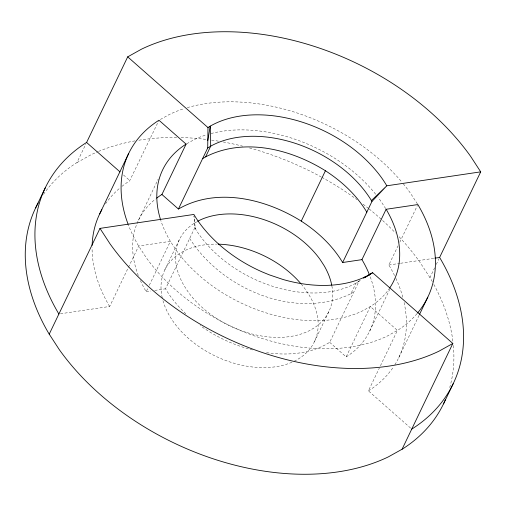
<?xml version="1.0" encoding="UTF-8"?>
<svg xmlns="http://www.w3.org/2000/svg" width="506" height="506" viewBox="0 0 506 506"><rect width="100%" height="100%" fill="white"/><g stroke="black" fill="none" stroke-linecap="round" stroke-linejoin="round"><path stroke-width="0.38" stroke-dasharray="2.53 1.9" d="M43.516 194.317A226.252 152.002 25.6 0 1 76.393 162.932L76.931 162.622L85.931 143.862M121.952 186.353A165.917 111.465 25.6 0 1 129.58 180.908L158.644 120.959M138.524 220.135L158.27 178.991M60.454 313.777L109.663 306.465L128.094 268.072M128.435 267.364L138.669 246.03L170.395 241.318L176.075 250.072A128.208 86.134 25.6 0 0 362.568 310.861L370.727 306.301A128.208 86.134 25.6 0 0 389.165 288.806M140.402 280.539A128.208 86.134 25.6 0 0 145.962 291.279L146.221 291.684L147.923 288.135M149.289 285.295L170.395 241.318L170.136 240.919A128.208 86.134 25.6 0 1 160.933 220.812M164.804 269.951L179.307 239.73M185.816 313.764C177.979 306.408 171.022 298.059 165.525 288.818L194.81 227.776L193.994 215.961L195.335 228.718A105.292 70.739 25.6 0 0 356.053 283.107L360.683 280.216M314.359 341.809L328.862 311.595M266.561 352.669C287.87 355.743 311.019 353.966 329.665 342.341L358.963 281.317M394.553 275.549A165.917 111.465 25.6 0 0 389.171 265.524L388.836 265.005L398.051 245.808M399.759 242.254L417.501 205.278M329.665 342.341L346.155 356.888L370.329 306.528L397.412 330.418L379.664 367.388M369.646 331.19L389.734 289.337M410.575 428.057L368.406 390.853L379.323 368.102M432.339 281.715A226.252 152.002 25.6 0 0 430.385 278.319L429.942 277.611L434.61 267.883M436.273 264.41L438.942 258.851M398.798 357.597L419.272 314.934M189.693 238.452C221.16 288.553 295.093 320.804 350.892 293.739L356.053 283.107L360.5 280.109M350.892 293.739L353.833 291.981M346.155 356.888L346.559 356.667A128.208 86.134 25.6 0 0 369.867 275.827M76.931 162.622L90.795 154.893A226.252 152.002 25.6 0 1 97.829 151.718M160.345 119.492L169.149 114.577A165.917 111.465 25.6 0 1 184.361 108.537M186.746 143.761L193.943 139.745A128.208 86.134 25.6 0 1 206.568 134.805M194.437 223.146L196.986 221.723M368.406 390.853L368.918 390.562A165.917 111.465 25.6 0 0 393.339 367.097M146.221 291.684L150.851 290.994M154.716 290.419L165.525 288.818M388.836 265.005L399.772 263.379M400.556 263.265L434.142 258.275M252.608 349.95C233.81 345.218 215.929 336.907 200.193 325.598M123.534 175.006L129.979 180.686M417.431 203.943L410.492 193.241A165.917 111.465 25.6 0 0 402.529 182.9M385.711 208.655L380.436 200.528A128.208 86.134 25.6 0 0 378.235 197.53M429.942 277.611L419.898 262.165A226.252 152.002 25.6 0 0 398.26 235.866M109.663 306.465L109.328 305.947A165.917 111.465 25.6 0 1 92.086 247.662M194.81 227.776L195.335 228.718L194.677 225.79M98.543 151.414A226.252 152.002 25.6 0 1 135.026 140.864M138.878 140.213A226.252 152.002 25.6 0 1 177.201 137.48M181.085 137.556A226.252 152.002 25.6 0 1 206.948 139.498M211.584 140.111A226.252 152.002 25.6 0 1 218.554 141.174M223.178 141.971A226.252 152.002 25.6 0 1 242.703 146.177M249.458 147.942A226.252 152.002 25.6 0 1 321.152 176.948M321.822 177.315A226.252 152.002 25.6 0 1 356.863 199.547M363.074 204.19A226.252 152.002 25.6 0 1 368.545 208.478M369.14 208.959A226.252 152.002 25.6 0 1 395.509 232.988M433.844 284.448A226.252 152.002 25.6 0 1 453.041 342.461M453.363 345.522A226.252 152.002 25.6 0 1 449.214 389.253M331.879 285.922A82.959 55.736 25.6 0 1 313.922 328.078L308.641 331.025A82.959 55.736 25.6 0 1 187.966 291.69L184.121 285.77A82.959 55.736 25.6 0 1 194.247 223.247M301.215 284.081A82.959 55.736 25.6 0 1 294.138 361.24M292.019 362.214A82.959 55.736 25.6 0 1 214.5 355.655A82.959 55.736 25.6 0 1 162.42 298.616M162.243 297.87A82.959 55.736 25.6 0 1 216.65 244.132M211.084 133.521A128.208 86.134 25.6 0 1 375.926 194.551M416.982 313.701A165.917 111.465 25.6 0 1 397.925 330.127L387.362 336.022A165.917 111.465 25.6 0 1 146.025 257.358L138.334 245.511A165.917 111.465 25.6 0 1 128.36 224.917M187.296 107.639A165.917 111.465 25.6 0 1 401.53 181.705M138.302 275.498A128.208 86.134 25.6 0 1 155.487 199.054M404.092 302.512A165.917 111.465 25.6 0 1 394.206 365.781M105.571 203.773A165.917 111.465 25.6 0 1 120.169 187.815M395.844 278.275A165.917 111.465 25.6 0 1 402.795 297.243"/><path stroke-width="0.76" d="M156.658 198.131A128.208 86.134 25.6 0 1 161.61 194.658L161.92 194.487L178.428 209.029L207.713 147.992L207.972 127.569L127.695 56.862L86.602 142.477L86.064 142.787A226.252 152.002 25.6 0 0 58.449 313.296L58.892 314.005M207.802 140.541L210.243 126.133A114.622 77.007 25.6 0 1 375.484 169.984A105.387 70.802 25.6 0 1 386.793 185.797L480.7 171.85L470.662 156.405A226.252 152.002 25.6 0 0 141.56 49.133L127.695 56.862M202.602 158.669L205.619 156.86L210.705 146.152L210.243 126.133L207.972 127.569M35.648 207.89L45.319 187.745M99.701 213.874L128.707 153.438M49.221 334.15L99.986 228.389L193.893 214.443A105.387 70.802 25.6 0 0 205.202 230.262A114.622 77.007 25.6 0 0 262.405 272.013L269.186 274.809L282.98 279.47A114.622 77.007 25.6 0 0 365.585 276.674L372.631 272.715L452.838 343.473L402.074 449.233L388.368 456.867A226.252 152.002 25.6 0 1 59.265 349.595L48.778 333.441A226.252 152.002 25.6 0 1 38.165 203.001M161.92 194.487L186.094 144.121L158.985 120.251L158.587 120.472A165.917 111.465 25.6 0 0 128.088 224.209M417.463 313.132A165.917 111.465 25.6 0 0 418.177 205.088L417.842 204.569L386.116 209.282L361.948 259.641L342.644 262.513C332.543 245.555 317.73 231.799 301.253 221.116L325.428 170.756C290.672 149.03 243.86 137.29 205.619 156.86M342.644 262.513L371.942 201.477L386.793 185.797L371.417 200.547A105.292 70.739 25.6 0 0 210.705 146.152L207.713 147.992M434.92 258.161L439.606 257.465L480.7 171.85M419.613 314.226L427.804 297.161M443.515 403.87L453.18 383.725M363.732 278.034L365.585 276.674L363.675 277.965M367.47 275.934L372.631 272.715M365.484 277.231L370.443 274.107M178.428 209.029C216.789 186.834 265.682 198.883 301.253 221.116M411.745 429.088L412.434 428.683A226.252 152.002 25.6 0 0 440.056 258.174L439.606 257.465M402.074 449.233L402.77 448.828A226.252 152.002 25.6 0 0 445.457 399.582M186.094 144.121L185.784 144.299A128.208 86.134 25.6 0 0 160.699 220.091M197.618 221.369L199.528 220.3A82.959 55.736 25.6 0 1 320.203 259.635L324.049 265.555A82.959 55.736 25.6 0 1 331.74 285.175M452.838 343.473L439.126 351.107A226.252 152.002 25.6 0 1 110.023 243.835L99.986 228.389M325.428 170.756C341.898 181.433 356.711 195.19 366.818 212.147M86.602 142.477L120.017 171.907M386.116 209.282L386.375 209.68A128.208 86.134 25.6 0 1 389.601 288.167M361.948 259.641L362.207 260.046A128.208 86.134 25.6 0 1 369.582 275.106M371.417 200.547L371.942 201.477M218.13 244.158A82.959 55.736 25.6 0 1 300.735 283.518M92.13 245.366A165.917 111.465 25.6 0 1 101.864 209.718"/></g></svg>
